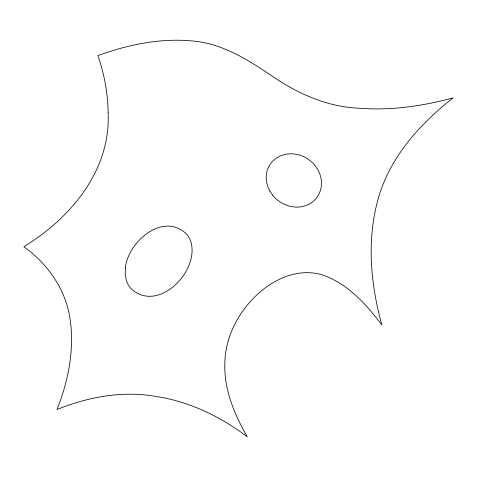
<?xml version="1.0" encoding="UTF-8"?>
<svg xmlns="http://www.w3.org/2000/svg" width="477" height="477" viewBox="0 0 477 477"><rect width="100%" height="100%" fill="white"/><g stroke="black" fill="none" stroke-linecap="round" stroke-linejoin="round"><path stroke-width="0.72" d="M314.725 165.161L317.807 169.651A31.387 29.294 11 0 1 320.723 177.033C323.722 188.027 318.105 200.728 307.319 204.985A25.376 23.516 17.3 0 1 299.401 207.006C293.069 207.537 286.665 205.867 281.221 202.636A31.029 28.429 16.9 0 1 272.892 195.564M272.916 195.546L269.827 191.05M269.857 191.038A31.059 28.376 17.2 0 1 266.476 181.182C265.617 175.399 266.822 169.299 270.089 164.416A25.359 23.224 12.1 0 1 275.515 158.775C285.21 151.525 299.216 152.64 308.732 159.616A31.434 29.347 10.2 0 1 314.707 165.173M108.094 112.178C111.069 170.104 70.817 218.114 23.85 246.698C46.967 263.209 64.747 288.048 69.636 316.34C74.996 347.787 68.646 380.181 56.99 409.516C87.857 397.007 121.891 390.609 155.043 396.292C188.731 401.252 220.243 416.326 247.229 436.795C234.201 413.994 223.552 388.546 224.876 361.775C225.77 336.392 238.333 312.328 256.68 295.114C274.108 278.324 300.164 267.084 324.151 275.539C348.568 284.53 366.521 304.773 381.886 324.95C370.265 283.35 366.419 238.309 378.881 196.435C390.931 155.907 420.535 123.454 453.15 97.839C422.461 106.216 390.46 110.747 358.638 108.19C327.383 106.824 298.107 93.862 272.594 76.415C247.915 59.714 221.489 42.847 190.878 40.843C159.252 38.106 127.496 44.82 97.892 55.642C104.213 73.804 107.838 92.937 108.094 112.178M125.451 267.43L125.177 274.025L126.316 280.345A24.011 22.962 -53.5 0 0 131.139 288.782C158.048 313.58 199.434 271.526 190.967 242.107A24.088 22.979 -49.8 0 0 186.149 233.706C162.806 211.782 128.247 241.821 125.451 267.43"/></g></svg>
